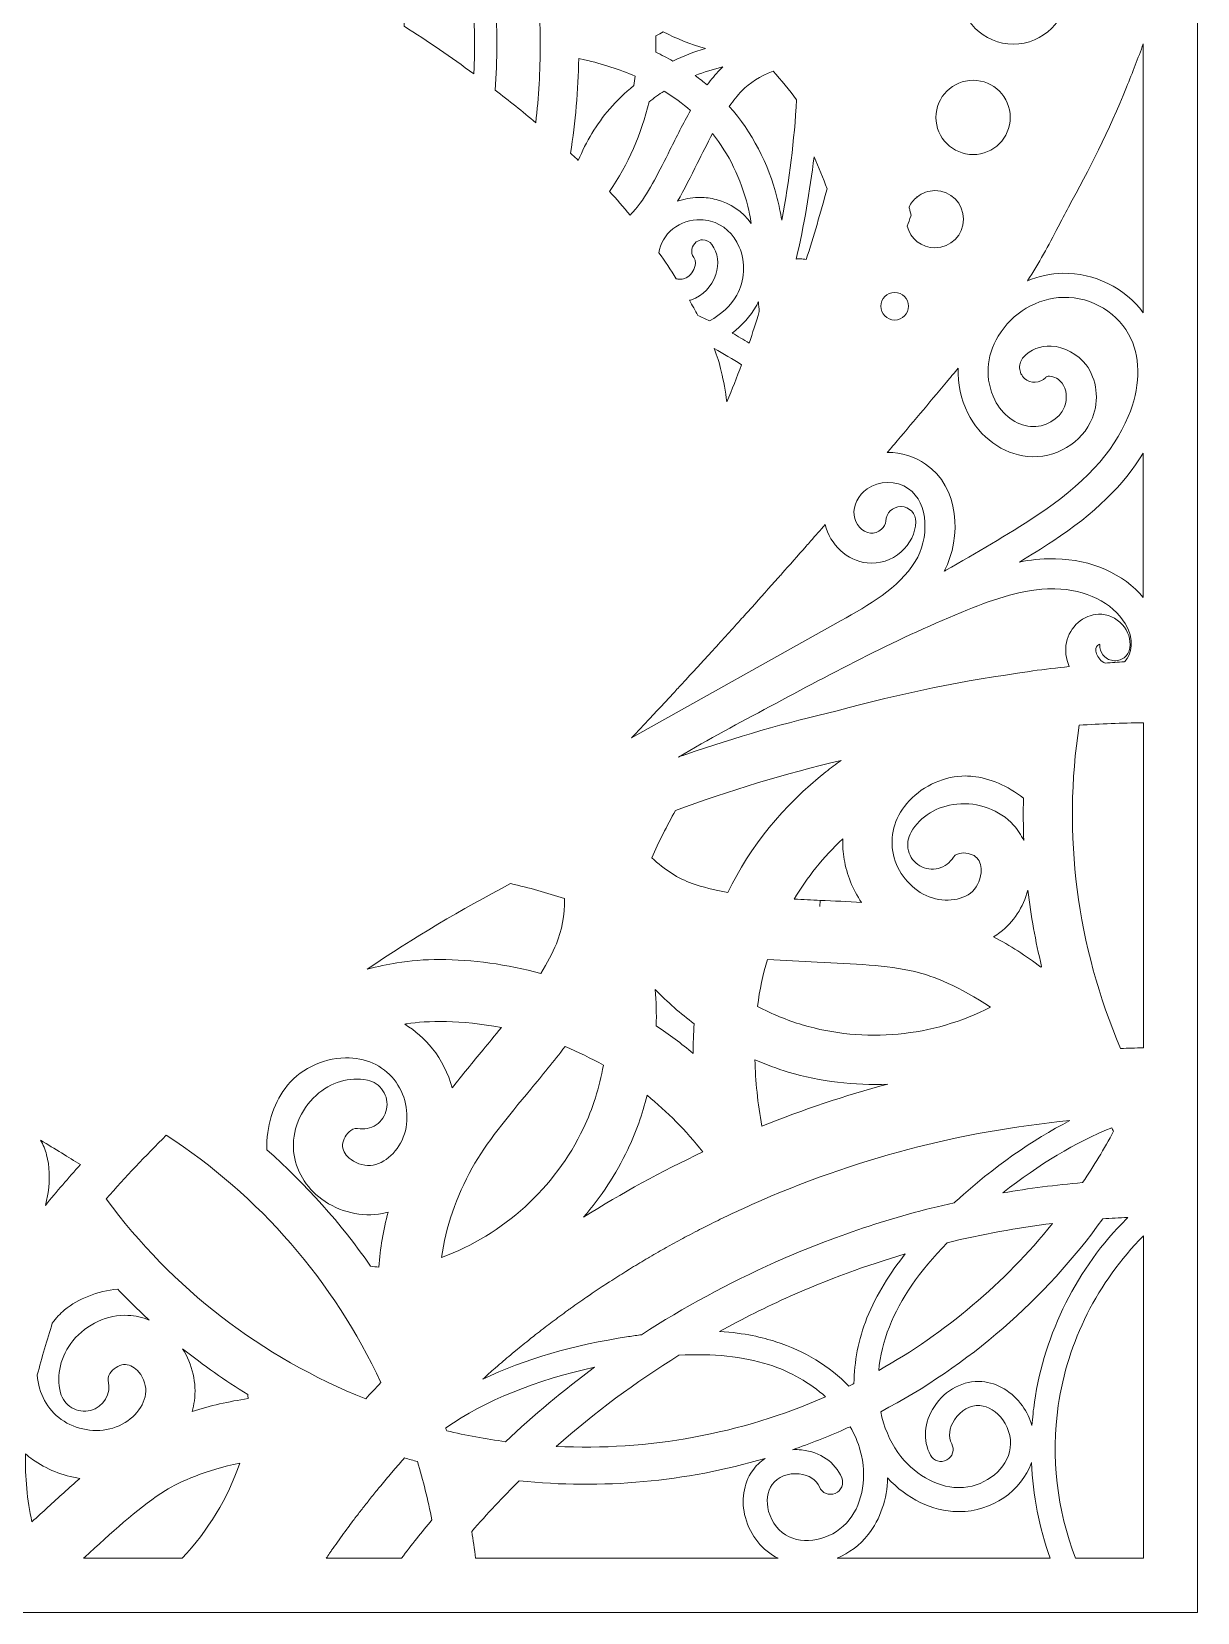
# Model space of a CAD drawing. Header units: millimetres. Extents: x 31 to 886, y -1164 to 562.
# Drawn here: x 222.8 to 416.8, y -1164.1 to -901.2 of the extents above; entities that cross this region are included whole.
import ezdxf

# ---------------------------------------------------------------- set-up
doc = ezdxf.new("R2010")
doc.units = ezdxf.units.MM
doc.header["$MEASUREMENT"] = 0
doc.layers.add('Layer 2', color=7, linetype='Continuous')

msp = doc.modelspace()

# ---------------------------------------------------------------- linework, layer by layer
at = {"layer": 'Layer 2', "lineweight": 0}
msp.add_lwpolyline([(31.47, -602.86), (31.47, -1164.08), (190.16, -1164.08), (416.77, -1164.08), (416.77, -1010.46), (416.77, -602.86), (31.47, -602.86)], dxfattribs=at)
for points, knots in [([(294.35, -868.95), (294.57, -868.59), (294.8, -868.24), (295.02, -867.89), (295.2, -867.63), (295.37, -867.36), (295.55, -867.09), (295.55, -867.09), (295.59, -867.02), (295.59, -867.02), (296.23, -866.06), (296.91, -865.1), (297.61, -864.16), (298.7, -864.6), (299.77, -865.09), (300.81, -865.62), (305.22, -877.69), (307.45, -890.4), (307.45, -903.41), (307.45, -907.76), (307.19, -912.08), (306.69, -916.35), (304.49, -914.49), (302.24, -912.68), (299.96, -910.92), (300.14, -908.43), (300.23, -905.93), (300.23, -903.42), (300.23, -891.57), (298.25, -879.97), (294.35, -868.95)], [0, 0, 0, 0, 1, 1, 1, 2, 2, 2, 3, 3, 3, 4, 4, 4, 5, 5, 5, 6, 6, 6, 7, 7, 7, 8, 8, 8, 9, 9, 9, 10, 10, 10, 10]), ([(284.79, -900.16), (284.79, -900.16), (284.8, -899.94), (284.8, -899.94), (284.81, -899.73), (284.82, -899.51), (284.84, -899.29), (284.86, -898.83), (284.89, -898.37), (284.93, -897.88), (284.93, -897.88), (284.95, -897.61), (284.95, -897.61), (284.99, -897.14), (285.03, -896.67), (285.08, -896.2), (288.05, -892.77), (290.11, -888.73), (292.1, -884.83), (292.73, -883.59), (293.36, -882.38), (294, -881.19), (294.1, -881.62), (294.2, -882.08), (294.3, -882.56), (294.3, -882.56), (294.39, -882.94), (294.39, -882.94), (294.75, -884.69), (295.08, -886.48), (295.36, -888.28), (295.36, -888.28), (295.43, -888.76), (295.43, -888.76), (295.57, -889.71), (295.69, -890.59), (295.8, -891.46), (295.8, -891.46), (295.8, -891.5), (295.8, -891.5), (295.9, -892.27), (295.99, -893.13), (296.08, -894.11), (296.1, -894.31), (296.11, -894.5), (296.13, -894.7), (296.22, -895.7), (296.29, -896.58), (296.34, -897.41), (296.34, -897.41), (296.34, -897.45), (296.34, -897.45), (296.38, -898.23), (296.42, -899.06), (296.46, -900.05), (296.46, -900.28), (296.47, -900.5), (296.48, -900.73), (296.5, -901.77), (296.52, -902.62), (296.52, -903.43), (296.52, -904.2), (296.5, -905.02), (296.48, -906.02), (296.47, -906.2), (296.47, -906.38), (296.46, -906.57), (296.46, -906.57), (296.46, -906.67), (296.46, -906.67), (296.44, -907.23), (296.42, -907.75), (296.4, -908.24), (292.62, -905.45), (288.75, -902.8), (284.79, -900.3), (284.79, -900.25), (284.79, -900.21), (284.79, -900.16)], [0, 0, 0, 0, 1, 1, 1, 2, 2, 2, 3, 3, 3, 4, 4, 4, 5, 5, 5, 6, 6, 6, 7, 7, 7, 8, 8, 8, 9, 9, 9, 10, 10, 10, 11, 11, 11, 12, 12, 12, 13, 13, 13, 14, 14, 14, 15, 15, 15, 16, 16, 16, 17, 17, 17, 18, 18, 18, 19, 19, 19, 20, 20, 20, 21, 21, 21, 22, 22, 22, 23, 23, 23, 24, 24, 24, 25, 25, 25, 26, 26, 26, 26]), ([(377.17, -894.3), (377.17, -889.34), (381.2, -885.31), (386.16, -885.31), (391.12, -885.31), (395.15, -889.34), (395.15, -894.3), (395.15, -899.26), (391.12, -903.29), (386.16, -903.29), (381.2, -903.29), (377.17, -899.26), (377.17, -894.3)], [0, 0, 0, 0, 1, 1, 1, 2, 2, 2, 3, 3, 3, 4, 4, 4, 4]), ([(326.7, -901.9), (327.16, -901.66), (327.55, -901.44), (327.92, -901.23), (330.09, -902.36), (332.44, -903.29), (334.92, -904), (333.03, -904.57), (331.22, -905.28), (329.5, -906.09), (328.6, -905.57), (327.64, -905.08), (326.66, -904.61), (326.69, -903.97), (326.7, -903.34), (326.7, -902.73), (326.7, -902.45), (326.7, -902.18), (326.7, -901.9)], [0, 0, 0, 0, 1, 1, 1, 2, 2, 2, 3, 3, 3, 4, 4, 4, 5, 5, 5, 6, 6, 6, 6]), ([(394.39, -941.39), (392.35, -941.45), (390.35, -941.89), (388.49, -942.67), (390.43, -939.72), (391.98, -936.75), (393.6, -933.68), (394.13, -932.66), (394.74, -931.52), (395.34, -930.4), (398.65, -924.3), (402.11, -917.66), (404.98, -910.46), (405.98, -907.95), (406.91, -905.55), (407.77, -903.22), (407.77, -903.22), (407.77, -947.95), (407.77, -947.95), (404.72, -943.86), (399.59, -941.27), (394.39, -941.39)], [0, 0, 0, 0, 1, 1, 1, 2, 2, 2, 3, 3, 3, 4, 4, 4, 5, 5, 5, 6, 6, 6, 7, 7, 7, 7]), ([(313.85, -905.66), (313.85, -905.66), (314.82, -905.88), (314.82, -905.88), (317.84, -906.58), (320.67, -907.49), (323.25, -908.61), (323.18, -909.13), (323.09, -909.66), (323, -910.18), (321.51, -911.38), (320.17, -912.67), (319, -914.03), (316.82, -916.59), (315.06, -919.5), (313.78, -922.62), (313.35, -922.22), (312.92, -921.83), (312.49, -921.43), (313.29, -916.23), (313.75, -910.96), (313.85, -905.66)], [0, 0, 0, 0, 1, 1, 1, 2, 2, 2, 3, 3, 3, 4, 4, 4, 5, 5, 5, 6, 6, 6, 7, 7, 7, 7]), ([(337.82, -907.05), (337.64, -907.22), (337.47, -907.4), (337.3, -907.57), (336.59, -908.32), (335.9, -909.14), (335.21, -910.06), (334.59, -909.54), (333.92, -909.02), (333.23, -908.51), (334.69, -907.94), (336.22, -907.45), (337.82, -907.05)], [0, 0, 0, 0, 1, 1, 1, 2, 2, 2, 3, 3, 3, 4, 4, 4, 4]), ([(338.89, -913.64), (339.59, -912.64), (340.28, -911.8), (340.97, -911.07), (342.28, -909.7), (344.03, -908.6), (346.17, -907.79), (347.55, -909.29), (348.87, -910.88), (350.1, -912.53), (349.71, -919.25), (348.87, -925.97), (347.61, -932.56), (347.4, -931.23), (347.16, -930.04), (346.88, -928.93), (346.88, -928.93), (346.88, -928.93), (346.88, -928.93), (345.36, -923.05), (342.68, -917.9), (338.89, -913.64)], [0, 0, 0, 0, 1, 1, 1, 2, 2, 2, 3, 3, 3, 4, 4, 4, 5, 5, 5, 6, 6, 6, 7, 7, 7, 7]), ([(373.28, -915.47), (373.28, -912.06), (376.05, -909.29), (379.46, -909.29), (382.86, -909.29), (385.63, -912.06), (385.63, -915.47), (385.63, -918.87), (382.86, -921.64), (379.46, -921.64), (376.05, -921.64), (373.28, -918.87), (373.28, -915.47)], [0, 0, 0, 0, 1, 1, 1, 2, 2, 2, 3, 3, 3, 4, 4, 4, 4]), ([(325.54, -912.89), (326.35, -912.24), (327.2, -911.64), (328.07, -911.1), (329.66, -912.08), (331.13, -913.16), (332.46, -914.32), (331.23, -916.45), (330.11, -918.7), (329.03, -920.87), (327.28, -924.36), (325.63, -927.67), (323.73, -930.19), (323.68, -930.25), (323.24, -930.84), (322.4, -931.71), (321.28, -930.37), (320.14, -929.06), (318.97, -927.8), (322.05, -923.27), (324.29, -918.21), (325.54, -912.89)], [0, 0, 0, 0, 1, 1, 1, 2, 2, 2, 3, 3, 3, 4, 4, 4, 5, 5, 5, 6, 6, 6, 7, 7, 7, 7]), ([(333.56, -923.13), (334.38, -921.49), (335.23, -919.8), (336.12, -918.16), (338.82, -921.57), (340.79, -925.61), (341.97, -930.2), (342.19, -931.07), (342.39, -932.02), (342.56, -933.09), (341.1, -931.12), (339.08, -929.75), (336.7, -929.12), (336.7, -929.12), (336.7, -929.12), (336.7, -929.12), (335.83, -928.89), (334.92, -928.78), (334, -928.78), (333.9, -928.78), (333.79, -928.78), (333.69, -928.78), (332.52, -928.81), (331.37, -929.03), (330.27, -929.41), (331.43, -927.41), (332.51, -925.24), (333.56, -923.13)], [0, 0, 0, 0, 1, 1, 1, 2, 2, 2, 3, 3, 3, 4, 4, 4, 5, 5, 5, 6, 6, 6, 7, 7, 7, 8, 8, 8, 9, 9, 9, 9]), ([(352.99, -922.02), (353.81, -923.83), (354.53, -925.61), (355.16, -927.35), (354.08, -931.31), (352.95, -935.21), (351.69, -939.09), (351.37, -939.03), (351.04, -938.99), (350.71, -938.98), (350.58, -938.98), (350.44, -938.99), (350.31, -939), (350.22, -939), (350.13, -939.01), (350.03, -939.02), (351.32, -933.44), (352.31, -927.73), (352.99, -922.02)], [0, 0, 0, 0, 1, 1, 1, 2, 2, 2, 3, 3, 3, 4, 4, 4, 5, 5, 5, 6, 6, 6, 6]), ([(368.95, -930.95), (368.9, -930.76), (368.85, -930.57), (368.8, -930.38), (369.11, -929.73), (369.56, -929.15), (370.11, -928.7), (370.11, -928.7), (370.14, -928.8), (370.14, -928.8), (370.14, -928.8), (370.19, -928.65), (370.19, -928.65), (371, -928.02), (372.01, -927.64), (373.11, -927.64), (375.73, -927.64), (377.87, -929.77), (377.87, -932.4), (377.87, -935.03), (375.73, -937.16), (373.11, -937.16), (370.88, -937.16), (369.01, -935.62), (368.49, -933.55), (368.7, -932.99), (368.9, -932.43), (369.1, -931.87), (369.1, -931.87), (369.15, -931.73), (369.15, -931.73), (369.15, -931.73), (368.95, -930.95), (368.95, -930.95)], [0, 0, 0, 0, 1, 1, 1, 2, 2, 2, 3, 3, 3, 4, 4, 4, 5, 5, 5, 6, 6, 6, 7, 7, 7, 8, 8, 8, 9, 9, 9, 10, 10, 10, 11, 11, 11, 11]), ([(334.13, -932.49), (334.69, -932.5), (335.23, -932.57), (335.75, -932.71), (337.92, -933.28), (339.62, -934.81), (340.55, -937.02), (341.64, -939.6), (341.48, -942.66), (340.14, -945.02), (339.16, -946.75), (337.59, -948.23), (335.59, -949.32), (334.96, -949), (334.32, -948.7), (333.67, -948.41), (333.21, -947.56), (332.74, -946.71), (332.25, -945.88), (332.37, -945.85), (332.49, -945.82), (332.61, -945.78), (334.45, -945.18), (336, -943.58), (336.65, -941.61), (337.24, -939.84), (337, -938.01), (336, -936.61), (335.64, -936.1), (335.07, -935.81), (334.44, -935.83), (334.07, -935.83), (333.72, -935.95), (333.41, -936.17), (333.01, -936.46), (332.74, -936.88), (332.66, -937.37), (332.58, -937.86), (332.69, -938.35), (332.98, -938.76), (333.4, -939.35), (333.25, -940.07), (333.13, -940.45), (332.85, -941.28), (332.17, -942.02), (331.46, -942.25), (331.2, -942.33), (330.92, -942.38), (330.63, -942.37), (330.45, -942.36), (330.27, -942.33), (330.08, -942.29), (329.15, -940.82), (328.19, -939.37), (327.19, -937.96), (327.37, -936.5), (328.22, -935), (329.52, -933.99), (330.79, -933), (332.47, -932.45), (334.13, -932.49)], [0, 0, 0, 0, 1, 1, 1, 2, 2, 2, 3, 3, 3, 4, 4, 4, 5, 5, 5, 6, 6, 6, 7, 7, 7, 8, 8, 8, 9, 9, 9, 10, 10, 10, 11, 11, 11, 12, 12, 12, 13, 13, 13, 14, 14, 14, 15, 15, 15, 16, 16, 16, 17, 17, 17, 18, 18, 18, 19, 19, 19, 20, 20, 20, 20]), ([(339.38, -951.32), (341.03, -950.08), (342.4, -948.55), (343.37, -946.86), (343.5, -946.63), (343.62, -946.39), (343.74, -946.15), (343.78, -946.68), (343.83, -947.22), (343.88, -947.76), (343.33, -949.57), (342.77, -951.34), (342.2, -953.02), (341.28, -952.44), (340.34, -951.87), (339.38, -951.32)], [0, 0, 0, 0, 1, 1, 1, 2, 2, 2, 3, 3, 3, 4, 4, 4, 5, 5, 5, 5]), ([(368.7, -946.86), (368.7, -948.13), (367.67, -949.16), (366.4, -949.16), (365.14, -949.16), (364.11, -948.13), (364.11, -946.86), (364.11, -945.6), (365.14, -944.57), (366.4, -944.57), (367.67, -944.57), (368.7, -945.6), (368.7, -946.86)], [0, 0, 0, 0, 1, 1, 1, 2, 2, 2, 3, 3, 3, 4, 4, 4, 4]), ([(371.56, -973.11), (369.75, -971.85), (367.53, -971.18), (365.28, -971.18), (365.25, -971.18), (365.21, -971.18), (365.18, -971.19), (365.42, -970.91), (365.66, -970.63), (365.89, -970.35), (366.2, -969.98), (366.51, -969.62), (366.83, -969.25), (369.74, -965.82), (372.65, -962.35), (375.55, -958.87), (375.72, -958.66), (375.9, -958.45), (376.07, -958.24), (376.36, -957.89), (376.66, -957.53), (376.95, -957.18), (376.87, -959.73), (377.42, -962.27), (378.59, -964.66), (380.54, -968.64), (384.43, -971.46), (388.51, -971.85), (393.12, -972.3), (397.65, -969.6), (399.3, -965.45), (400.48, -962.49), (400.06, -959.02), (398.25, -956.62), (396.89, -954.83), (394.61, -953.61), (392.43, -953.5), (390.63, -953.41), (389.01, -954.07), (387.85, -955.33), (387.39, -955.83), (387.16, -956.47), (387.19, -957.13), (387.22, -957.8), (387.51, -958.42), (388, -958.87), (389.01, -959.8), (390.6, -959.73), (391.53, -958.72), (391.64, -958.59), (391.8, -958.48), (392.19, -958.5), (392.9, -958.53), (393.79, -959.02), (394.26, -959.64), (395.02, -960.64), (395.18, -962.27), (394.65, -963.6), (393.82, -965.7), (391.38, -967.11), (388.99, -966.88), (386.6, -966.65), (384.28, -964.92), (383.08, -962.46), (381.38, -959), (381.58, -955.22), (383.64, -951.82), (385.97, -947.97), (390.13, -945.5), (394.5, -945.39), (399.19, -945.25), (403.82, -948.09), (405.72, -952.26), (407.37, -955.85), (407.21, -960.57), (405.28, -965.2), (402.76, -971.23), (397.75, -976.64), (389.97, -981.74), (385.12, -984.92), (379.95, -987.9), (374.94, -990.78), (374.85, -990.83), (374.75, -990.88), (374.66, -990.94), (377.62, -985.17), (377.16, -976.99), (371.56, -973.11)], [0, 0, 0, 0, 1, 1, 1, 2, 2, 2, 3, 3, 3, 4, 4, 4, 5, 5, 5, 6, 6, 6, 7, 7, 7, 8, 8, 8, 9, 9, 9, 10, 10, 10, 11, 11, 11, 12, 12, 12, 13, 13, 13, 14, 14, 14, 15, 15, 15, 16, 16, 16, 17, 17, 17, 18, 18, 18, 19, 19, 19, 20, 20, 20, 21, 21, 21, 22, 22, 22, 23, 23, 23, 24, 24, 24, 25, 25, 25, 26, 26, 26, 27, 27, 27, 28, 28, 28, 29, 29, 29, 29]), ([(340.92, -956.61), (340.16, -958.67), (339.35, -960.72), (338.49, -962.76), (338.25, -961.02), (337.94, -959.33), (337.57, -957.69), (337.27, -956.37), (336.87, -955.1), (336.39, -953.9), (337.93, -954.74), (339.44, -955.65), (340.92, -956.61)], [0, 0, 0, 0, 1, 1, 1, 2, 2, 2, 3, 3, 3, 4, 4, 4, 4]), ([(393.17, -988.87), (393, -988.86), (392.83, -988.86), (392.66, -988.86), (390.77, -988.86), (388.92, -989.07), (387.17, -989.41), (389.03, -988.28), (390.89, -987.12), (392.71, -985.92), (399.6, -981.41), (404.56, -976.59), (407.77, -971.28), (407.77, -971.28), (407.77, -995.29), (407.77, -995.29), (404.51, -991.39), (399.11, -988.97), (393.17, -988.87)], [0, 0, 0, 0, 1, 1, 1, 2, 2, 2, 3, 3, 3, 4, 4, 4, 5, 5, 5, 6, 6, 6, 6]), ([(322.62, -1018.66), (323.65, -1017.57), (324.69, -1016.47), (325.73, -1015.36), (326.13, -1014.93), (326.53, -1014.51), (326.93, -1014.07), (327.89, -1013.05), (328.85, -1012.02), (329.81, -1010.99), (330.31, -1010.44), (330.82, -1009.89), (331.33, -1009.34), (332.24, -1008.37), (333.14, -1007.39), (334.04, -1006.4), (334.64, -1005.76), (335.23, -1005.11), (335.82, -1004.46), (336.66, -1003.55), (337.49, -1002.64), (338.32, -1001.72), (339.12, -1000.85), (339.91, -999.97), (340.71, -999.09), (341.35, -998.38), (341.98, -997.68), (342.62, -996.97), (344.09, -995.33), (345.57, -993.69), (347.04, -992.03), (347.22, -991.83), (347.4, -991.62), (347.58, -991.42), (348.94, -989.88), (350.31, -988.34), (351.67, -986.79), (351.93, -986.5), (352.18, -986.21), (352.43, -985.92), (353.24, -985.01), (354.05, -984.09), (354.85, -983.17), (355.65, -986.53), (358.49, -989.2), (361.82, -989.56), (363.82, -989.78), (365.88, -989.11), (367.47, -987.73), (368.97, -986.42), (369.86, -984.61), (369.92, -982.75), (369.96, -981.38), (368.87, -980.22), (367.49, -980.18), (367.47, -980.18), (367.45, -980.18), (367.42, -980.18), (366.08, -980.18), (364.96, -981.26), (364.92, -982.61), (364.91, -983.06), (364.63, -983.57), (364.19, -983.95), (363.66, -984.42), (362.96, -984.66), (362.37, -984.59), (361.05, -984.45), (359.8, -983.08), (359.65, -981.6), (359.48, -980.03), (360.36, -978.28), (361.82, -977.24), (363.81, -975.83), (366.71, -975.82), (368.71, -977.21), (372.16, -979.61), (372.15, -985.59), (369.83, -989.33), (367.08, -993.78), (361.98, -996.63), (357.49, -999.15), (357.49, -999.15), (322.62, -1018.66), (322.62, -1018.66)], [0, 0, 0, 0, 1, 1, 1, 2, 2, 2, 3, 3, 3, 4, 4, 4, 5, 5, 5, 6, 6, 6, 7, 7, 7, 8, 8, 8, 9, 9, 9, 10, 10, 10, 11, 11, 11, 12, 12, 12, 13, 13, 13, 14, 14, 14, 15, 15, 15, 16, 16, 16, 17, 17, 17, 18, 18, 18, 19, 19, 19, 20, 20, 20, 21, 21, 21, 22, 22, 22, 23, 23, 23, 24, 24, 24, 25, 25, 25, 26, 26, 26, 27, 27, 27, 28, 28, 28, 28]), ([(401.06, -1004.84), (401.46, -1005.37), (402.05, -1005.71), (402.71, -1005.8), (403.36, -1005.9), (404.02, -1005.73), (404.56, -1005.33), (405.09, -1004.92), (405.44, -1004.33), (405.53, -1003.67), (405.71, -1002.31), (405.26, -1000.91), (404.29, -999.83), (403.27, -998.7), (401.81, -998.04), (400.34, -998.09), (397.82, -998.17), (395.52, -1000.18), (394.99, -1002.77), (394.72, -1004.1), (394.89, -1005.5), (395.44, -1006.79), (393.41, -1007.01), (391.38, -1007.24), (389.37, -1007.51), (389.2, -1007.53), (389.04, -1007.57), (388.88, -1007.62), (378.11, -1009.06), (367.38, -1011.25), (356.83, -1014.15), (348.34, -1016.12), (339.94, -1018.54), (331.68, -1021.41), (331.62, -1021.43), (331.55, -1021.45), (331.48, -1021.47), (331.13, -1021.59), (330.77, -1021.72), (330.42, -1021.84), (335.45, -1018.89), (340.59, -1016.14), (345.62, -1013.45), (356.24, -1007.77), (367.21, -1001.9), (378.51, -997.37), (383.06, -995.54), (387.92, -993.86), (392.71, -993.86), (392.83, -993.86), (392.96, -993.86), (393.08, -993.86), (398.16, -993.95), (402.63, -996.16), (404.75, -999.63), (406.3, -1002.17), (405.93, -1004.88), (404.69, -1005.93), (404.67, -1005.95), (404.65, -1005.97), (404.62, -1005.98), (403.56, -1006.06), (402.5, -1006.13), (401.43, -1006.22), (401.09, -1006.06), (400.78, -1005.84), (400.53, -1005.56), (400.03, -1005.02), (399.78, -1004.32), (399.89, -1003.77), (399.96, -1003.41), (400.29, -1003.13), (400.46, -1003.09), (400.48, -1003.1), (400.52, -1003.12), (400.56, -1003.16), (400.51, -1003.76), (400.69, -1004.35), (401.06, -1004.84)], [0, 0, 0, 0, 1, 1, 1, 2, 2, 2, 3, 3, 3, 4, 4, 4, 5, 5, 5, 6, 6, 6, 7, 7, 7, 8, 8, 8, 9, 9, 9, 10, 10, 10, 11, 11, 11, 12, 12, 12, 13, 13, 13, 14, 14, 14, 15, 15, 15, 16, 16, 16, 17, 17, 17, 18, 18, 18, 19, 19, 19, 20, 20, 20, 21, 21, 21, 22, 22, 22, 23, 23, 23, 24, 24, 24, 25, 25, 25, 26, 26, 26, 26]), ([(407.78, -1070.2), (406.44, -1070.22), (405.19, -1070.26), (404, -1070.31), (396.7, -1053.27), (394.33, -1034.72), (397.1, -1016.54), (400.61, -1016.32), (404.2, -1016.19), (407.78, -1016.14), (407.78, -1016.14), (407.78, -1070.2), (407.78, -1070.2)], [0, 0, 0, 0, 1, 1, 1, 2, 2, 2, 3, 3, 3, 4, 4, 4, 4]), ([(354.97, -1024.29), (347.85, -1029.94), (342.36, -1036.69), (338.65, -1044.37), (336.39, -1043.97), (334.44, -1043.48), (332.72, -1042.86), (330.4, -1042.04), (328.14, -1040.6), (325.99, -1038.58), (327.17, -1035.93), (328.5, -1033.29), (329.94, -1030.73), (338.93, -1027.4), (348.18, -1024.61), (357.51, -1022.4), (356.61, -1023.03), (355.76, -1023.66), (354.97, -1024.29)], [0, 0, 0, 0, 1, 1, 1, 2, 2, 2, 3, 3, 3, 4, 4, 4, 5, 5, 5, 6, 6, 6, 6]), ([(387.89, -1035.72), (387.45, -1034.78), (386.87, -1033.92), (386.17, -1033.14), (383.91, -1030.63), (380.29, -1029.29), (376.73, -1029.66), (373.46, -1029.98), (370.7, -1031.68), (369.15, -1034.31), (368.59, -1035.25), (368.43, -1036.35), (368.7, -1037.41), (368.98, -1038.47), (369.64, -1039.36), (370.58, -1039.91), (371.53, -1040.47), (372.63, -1040.63), (373.69, -1040.35), (374.74, -1040.08), (375.63, -1039.41), (376.19, -1038.47), (376.49, -1037.98), (377.16, -1037.84), (377.54, -1037.8), (378.49, -1037.71), (379.58, -1038.06), (380.09, -1038.61), (380.63, -1039.22), (380.88, -1040.11), (380.78, -1041.12), (380.65, -1042.44), (379.96, -1043.75), (379, -1044.47), (377, -1045.97), (373.78, -1046.03), (371.16, -1044.63), (368.51, -1043.21), (366.57, -1040.49), (366.09, -1037.53), (365.59, -1034.51), (366.57, -1031.52), (368.83, -1029.11), (371.26, -1026.51), (374.78, -1024.99), (378.22, -1024.99), (378.6, -1024.99), (378.98, -1025.01), (379.35, -1025.05), (382.22, -1025.33), (385.22, -1026.62), (387.84, -1028.69), (387.78, -1031.03), (387.8, -1033.38), (387.89, -1035.72)], [0, 0, 0, 0, 1, 1, 1, 2, 2, 2, 3, 3, 3, 4, 4, 4, 5, 5, 5, 6, 6, 6, 7, 7, 7, 8, 8, 8, 9, 9, 9, 10, 10, 10, 11, 11, 11, 12, 12, 12, 13, 13, 13, 14, 14, 14, 15, 15, 15, 16, 16, 16, 17, 17, 17, 18, 18, 18, 18]), ([(358.01, -1038.85), (358.42, -1041.36), (359.43, -1043.85), (360.9, -1046.03), (358.6, -1045.87), (356.28, -1045.77), (354.02, -1045.67), (354.02, -1045.67), (353.95, -1046.67), (353.95, -1046.67), (353.95, -1046.67), (353.95, -1046.67), (353.95, -1046.67), (353.95, -1046.67), (353.95, -1046.67), (353.95, -1046.67), (353.95, -1046.67), (353.95, -1046.67), (353.95, -1046.67), (353.95, -1046.67), (354, -1045.67), (354, -1045.67), (352.65, -1045.61), (351.17, -1045.55), (349.66, -1045.47), (351.83, -1041.86), (354.54, -1038.5), (357.78, -1035.44), (357.74, -1036.57), (357.82, -1037.71), (358.01, -1038.85)], [0, 0, 0, 0, 1, 1, 1, 2, 2, 2, 3, 3, 3, 4, 4, 4, 5, 5, 5, 6, 6, 6, 7, 7, 7, 8, 8, 8, 9, 9, 9, 10, 10, 10, 10]), ([(278.67, -1057.13), (286.32, -1051.92), (294.32, -1047.15), (302.52, -1042.89), (305.55, -1043.56), (308.56, -1044.41), (311.48, -1045.39), (311.49, -1048.18), (311.04, -1050.7), (310.13, -1052.88), (309.49, -1054.43), (308.64, -1056.06), (307.55, -1057.83), (301.96, -1056.3), (296.07, -1055.51), (290.74, -1055.51), (288.21, -1055.51), (285.8, -1055.69), (283.61, -1056.06), (282.05, -1056.32), (280.43, -1056.67), (278.67, -1057.13)], [0, 0, 0, 0, 1, 1, 1, 2, 2, 2, 3, 3, 3, 4, 4, 4, 5, 5, 5, 6, 6, 6, 7, 7, 7, 7]), ([(388.56, -1043.98), (389.06, -1048.24), (389.83, -1052.47), (390.85, -1056.65), (390.81, -1056.69), (390.78, -1056.74), (390.74, -1056.78), (388.23, -1054.88), (385.58, -1053.19), (382.85, -1051.73), (383.22, -1051.51), (383.58, -1051.27), (383.92, -1051.01), (386.17, -1049.32), (387.82, -1046.79), (388.56, -1043.98)], [0, 0, 0, 0, 1, 1, 1, 2, 2, 2, 3, 3, 3, 4, 4, 4, 5, 5, 5, 5]), ([(369.78, -1057.52), (372.66, -1058.19), (377.38, -1060.08), (382.35, -1063.44), (372.76, -1068.37), (361.39, -1069.44), (351.04, -1066.37), (348.5, -1065.61), (345.99, -1064.58), (343.59, -1063.3), (343.94, -1060.6), (344.5, -1057.98), (345.25, -1055.48), (348.03, -1055.69), (350.83, -1055.82), (353.54, -1055.94), (353.54, -1055.94), (353.54, -1055.94), (353.54, -1055.94), (359.51, -1056.2), (365.14, -1056.45), (369.78, -1057.52)], [0, 0, 0, 0, 1, 1, 1, 2, 2, 2, 3, 3, 3, 4, 4, 4, 5, 5, 5, 6, 6, 6, 7, 7, 7, 7]), ([(326.57, -1060.49), (328.62, -1062.59), (330.79, -1064.5), (333.05, -1066.21), (332.94, -1067.84), (332.88, -1069.49), (332.89, -1071.14), (330.93, -1069.49), (328.87, -1067.95), (326.74, -1066.54), (326.79, -1064.55), (326.73, -1062.53), (326.57, -1060.49)], [0, 0, 0, 0, 1, 1, 1, 2, 2, 2, 3, 3, 3, 4, 4, 4, 4]), ([(284.89, -1066.27), (285.03, -1066.24), (285.17, -1066.22), (285.32, -1066.19), (288.45, -1065.66), (294.31, -1065.55), (300.97, -1066.83), (299.92, -1068.13), (298.88, -1069.39), (297.93, -1070.53), (296.22, -1072.6), (294.46, -1074.72), (292.79, -1076.87), (292.13, -1074.47), (291, -1072.2), (289.51, -1070.34), (289.51, -1070.34), (289.51, -1070.34), (289.51, -1070.34), (288.19, -1068.69), (286.64, -1067.32), (284.89, -1066.27)], [0, 0, 0, 0, 1, 1, 1, 2, 2, 2, 3, 3, 3, 4, 4, 4, 5, 5, 5, 6, 6, 6, 7, 7, 7, 7]), ([(281.28, -1077.33), (280.68, -1076.41), (279.75, -1075.79), (278.68, -1075.58), (275.68, -1074.97), (272.57, -1075.89), (270.15, -1078.1), (267.5, -1080.51), (266.07, -1084.09), (266.42, -1087.44), (266.75, -1090.57), (268.41, -1093.38), (271.09, -1095.37), (274, -1097.52), (277.78, -1098.4), (281.2, -1097.73), (281.51, -1097.67), (281.82, -1097.6), (282.13, -1097.52), (281.33, -1100.52), (280.82, -1103.58), (280.59, -1106.65), (280.13, -1106.63), (279.68, -1106.59), (279.23, -1106.53), (274.27, -1099.39), (268.46, -1092.87), (261.94, -1087.15), (261.91, -1083.27), (262.98, -1079.67), (264.98, -1076.96), (267.24, -1073.89), (271.09, -1071.94), (275.03, -1071.86), (278.32, -1071.8), (281.21, -1073.08), (283.12, -1075.46), (285, -1077.8), (285.72, -1081.07), (285, -1083.98), (284.29, -1086.87), (282.08, -1089.22), (279.64, -1089.7), (278.46, -1089.93), (277.02, -1089.57), (275.96, -1088.78), (275.14, -1088.18), (274.65, -1087.4), (274.56, -1086.59), (274.48, -1085.84), (274.95, -1084.79), (275.66, -1084.15), (275.94, -1083.9), (276.49, -1083.49), (277.06, -1083.6), (278.13, -1083.82), (279.22, -1083.6), (280.14, -1083), (281.05, -1082.39), (281.67, -1081.47), (281.88, -1080.4), (282.1, -1079.33), (281.89, -1078.24), (281.28, -1077.33)], [0, 0, 0, 0, 1, 1, 1, 2, 2, 2, 3, 3, 3, 4, 4, 4, 5, 5, 5, 6, 6, 6, 7, 7, 7, 8, 8, 8, 9, 9, 9, 10, 10, 10, 11, 11, 11, 12, 12, 12, 13, 13, 13, 14, 14, 14, 15, 15, 15, 16, 16, 16, 17, 17, 17, 18, 18, 18, 19, 19, 19, 20, 20, 20, 21, 21, 21, 21]), ([(296.12, -1090.18), (298.43, -1086.03), (302.03, -1081.69), (305.86, -1077.07), (307.76, -1074.78), (309.71, -1072.42), (311.57, -1069.99), (313.76, -1070.89), (315.9, -1071.93), (317.94, -1073.09), (317.3, -1076.78), (316.18, -1080.3), (314.62, -1083.58), (309.91, -1093.47), (301.32, -1101.29), (291.03, -1105.06), (291.73, -1099.99), (293.43, -1095), (296.12, -1090.18)], [0, 0, 0, 0, 1, 1, 1, 2, 2, 2, 3, 3, 3, 4, 4, 4, 5, 5, 5, 6, 6, 6, 6]), ([(365.25, -1076.24), (358.16, -1078.13), (351.16, -1080.46), (344.3, -1083.22), (343.63, -1079.42), (343.24, -1075.71), (343.16, -1072.17), (344.99, -1072.98), (346.85, -1073.66), (348.71, -1074.22), (354.11, -1075.82), (359.7, -1076.49), (365.25, -1076.24)], [0, 0, 0, 0, 1, 1, 1, 2, 2, 2, 3, 3, 3, 4, 4, 4, 4]), ([(322.01, -1087.1), (323.36, -1084.27), (324.44, -1081.24), (325.22, -1078.09), (328.58, -1080.8), (331.68, -1083.96), (334.48, -1087.51), (327.61, -1090.74), (320.99, -1094.37), (314.63, -1098.38), (317.57, -1094.99), (320.06, -1091.2), (322.01, -1087.1)], [0, 0, 0, 0, 1, 1, 1, 2, 2, 2, 3, 3, 3, 4, 4, 4, 4]), ([(376.67, -1095.62), (376.55, -1095.73), (376.43, -1095.84), (376.31, -1095.95), (366.14, -1098.25), (356.17, -1101.56), (346.51, -1105.86), (338.75, -1109.32), (331.33, -1113.35), (324.3, -1117.91), (323.6, -1118), (322.88, -1118.1), (322.13, -1118.22), (312.97, -1119.62), (304.86, -1121.98), (297.9, -1125.28), (298.56, -1124.68), (299.24, -1124.08), (299.93, -1123.47), (299.93, -1123.47), (300.39, -1123.07), (300.39, -1123.07), (301.18, -1122.39), (302.01, -1121.68), (302.85, -1120.98), (302.85, -1120.98), (303.34, -1120.57), (303.34, -1120.57), (304.14, -1119.92), (304.98, -1119.24), (305.84, -1118.55), (305.84, -1118.55), (306.36, -1118.14), (306.36, -1118.14), (307.19, -1117.48), (308.04, -1116.83), (308.88, -1116.19), (308.88, -1116.19), (309.43, -1115.78), (309.43, -1115.78), (310.28, -1115.14), (311.14, -1114.5), (311.99, -1113.89), (312.18, -1113.75), (312.37, -1113.62), (312.56, -1113.48), (313.43, -1112.85), (314.3, -1112.24), (315.15, -1111.66), (315.15, -1111.66), (315.75, -1111.25), (315.75, -1111.25), (316.64, -1110.64), (317.52, -1110.05), (318.37, -1109.49), (318.37, -1109.49), (318.99, -1109.1), (318.99, -1109.1), (319.89, -1108.51), (320.79, -1107.94), (321.66, -1107.4), (321.66, -1107.4), (322.28, -1107.01), (322.28, -1107.01), (323.23, -1106.42), (324.12, -1105.89), (325, -1105.37), (325.14, -1105.28), (325.29, -1105.19), (325.44, -1105.11), (325.44, -1105.11), (325.62, -1105), (325.62, -1105), (326.59, -1104.43), (327.5, -1103.91), (328.39, -1103.41), (328.39, -1103.41), (329, -1103.07), (329, -1103.07), (330.02, -1102.51), (330.95, -1102), (331.84, -1101.53), (331.84, -1101.53), (332.43, -1101.22), (332.43, -1101.22), (333.49, -1100.66), (334.44, -1100.17), (335.35, -1099.72), (335.35, -1099.72), (335.9, -1099.44), (335.9, -1099.44), (336.93, -1098.93), (337.89, -1098.47), (338.81, -1098.03), (338.81, -1098.03), (339.4, -1097.75), (339.4, -1097.75), (340.38, -1097.29), (341.36, -1096.84), (342.33, -1096.41), (342.33, -1096.41), (342.63, -1096.27), (342.63, -1096.27), (359.58, -1088.73), (377.35, -1084.04), (395.54, -1082.3), (389.23, -1085.54), (382.92, -1089.99), (376.67, -1095.62)], [0, 0, 0, 0, 1, 1, 1, 2, 2, 2, 3, 3, 3, 4, 4, 4, 5, 5, 5, 6, 6, 6, 7, 7, 7, 8, 8, 8, 9, 9, 9, 10, 10, 10, 11, 11, 11, 12, 12, 12, 13, 13, 13, 14, 14, 14, 15, 15, 15, 16, 16, 16, 17, 17, 17, 18, 18, 18, 19, 19, 19, 20, 20, 20, 21, 21, 21, 22, 22, 22, 23, 23, 23, 24, 24, 24, 25, 25, 25, 26, 26, 26, 27, 27, 27, 28, 28, 28, 29, 29, 29, 30, 30, 30, 31, 31, 31, 32, 32, 32, 33, 33, 33, 34, 34, 34, 35, 35, 35, 36, 36, 36, 36]), ([(225.32, -1088), (225.08, -1087.14), (224.74, -1086.31), (224.32, -1085.54), (226.75, -1087.04), (228.97, -1088.4), (230.94, -1089.61), (228.96, -1091.83), (227.01, -1094.09), (225.11, -1096.39), (225.3, -1095.69), (225.45, -1094.98), (225.56, -1094.26), (225.91, -1091.99), (225.83, -1089.89), (225.32, -1088)], [0, 0, 0, 0, 1, 1, 1, 2, 2, 2, 3, 3, 3, 4, 4, 4, 5, 5, 5, 5]), ([(235.23, -1095.31), (238.44, -1091.7), (241.79, -1088.14), (245.22, -1084.72), (260.74, -1094.78), (273.07, -1108.99), (280.95, -1125.87), (280.04, -1126.81), (279.2, -1127.7), (278.4, -1128.56), (261.09, -1121.69), (246.19, -1110.21), (235.23, -1095.31)], [0, 0, 0, 0, 1, 1, 1, 2, 2, 2, 3, 3, 3, 4, 4, 4, 4]), ([(397.67, -1092.61), (393.22, -1092.99), (388.79, -1093.57), (384.39, -1094.33), (390.43, -1089.54), (396.49, -1085.93), (402.51, -1083.5), (402.62, -1083.69), (402.72, -1083.88), (402.83, -1084.07), (401.27, -1086.97), (399.53, -1089.84), (397.67, -1092.61)], [0, 0, 0, 0, 1, 1, 1, 2, 2, 2, 3, 3, 3, 4, 4, 4, 4]), ([(372.36, -1137.92), (372.88, -1138.89), (374.09, -1139.26), (375.07, -1138.74), (376.04, -1138.22), (376.41, -1137.01), (375.9, -1136.04), (375.29, -1134.9), (375.46, -1133.41), (376.36, -1132.05), (377.38, -1130.49), (379.03, -1129.56), (380.57, -1129.69), (382.01, -1129.81), (383.4, -1130.67), (384.39, -1132.06), (385.52, -1133.65), (385.96, -1135.69), (385.52, -1137.39), (384.66, -1140.75), (381, -1143.33), (377.14, -1143.33), (377.08, -1143.33), (377.03, -1143.33), (376.97, -1143.33), (373.28, -1143.26), (369.44, -1141.02), (366.95, -1137.5), (365.56, -1135.52), (364.6, -1133.21), (364.08, -1130.71), (378.72, -1123.05), (391.39, -1112.06), (401.03, -1098.62), (402.38, -1098.53), (403.77, -1098.46), (405.19, -1098.41), (405.12, -1098.48), (405.05, -1098.55), (404.99, -1098.61), (396.78, -1106.8), (391.34, -1117.64), (389.66, -1129.12), (389.48, -1130.42), (389.34, -1131.72), (389.25, -1133.02), (388.9, -1131.87), (388.37, -1130.75), (387.65, -1129.75), (385.98, -1127.39), (383.52, -1125.92), (380.9, -1125.7), (377.89, -1125.46), (374.86, -1127.04), (373.01, -1129.85), (371.3, -1132.45), (371.06, -1135.47), (372.36, -1137.92)], [0, 0, 0, 0, 1, 1, 1, 2, 2, 2, 3, 3, 3, 4, 4, 4, 5, 5, 5, 6, 6, 6, 7, 7, 7, 8, 8, 8, 9, 9, 9, 10, 10, 10, 11, 11, 11, 12, 12, 12, 13, 13, 13, 14, 14, 14, 15, 15, 15, 16, 16, 16, 17, 17, 17, 18, 18, 18, 19, 19, 19, 19]), ([(365.52, -1116.6), (367.4, -1111.88), (370.45, -1107.43), (375.16, -1102.6), (380.92, -1101.2), (386.76, -1100.13), (392.66, -1099.41), (384.7, -1109.31), (374.84, -1117.63), (363.75, -1123.85), (363.98, -1121.45), (364.57, -1118.99), (365.52, -1116.6)], [0, 0, 0, 0, 1, 1, 1, 2, 2, 2, 3, 3, 3, 4, 4, 4, 4]), ([(407.78, -1155.08), (407.78, -1155.08), (396.51, -1155.08), (396.51, -1155.08), (393.41, -1147.05), (392.38, -1138.24), (393.62, -1129.7), (395.17, -1119.09), (400.2, -1109.07), (407.78, -1101.48), (407.78, -1101.48), (407.78, -1155.08), (407.78, -1155.08)], [0, 0, 0, 0, 1, 1, 1, 2, 2, 2, 3, 3, 3, 4, 4, 4, 4]), ([(346.64, -1119.07), (344.46, -1118.37), (341.49, -1117.63), (337.29, -1117.35), (341.11, -1115.25), (345.02, -1113.29), (349.03, -1111.51), (355.27, -1108.73), (361.66, -1106.39), (368.17, -1104.47), (365.68, -1107.59), (363.39, -1111.15), (361.8, -1115.12), (360.38, -1118.71), (359.66, -1122.43), (359.64, -1126.03), (359.36, -1126.17), (359.08, -1126.31), (358.8, -1126.44), (355.61, -1123.17), (351.42, -1120.58), (346.64, -1119.07)], [0, 0, 0, 0, 1, 1, 1, 2, 2, 2, 3, 3, 3, 4, 4, 4, 5, 5, 5, 6, 6, 6, 7, 7, 7, 7]), ([(227.64, -1127.55), (227.91, -1128.61), (228.58, -1129.5), (229.52, -1130.05), (230.46, -1130.61), (231.56, -1130.77), (232.62, -1130.5), (234.81, -1129.94), (236.13, -1127.7), (235.57, -1125.51), (235.43, -1124.95), (235.81, -1124.38), (236.05, -1124.09), (236.65, -1123.35), (237.67, -1122.81), (238.42, -1122.86), (239.24, -1122.9), (240.04, -1123.36), (240.69, -1124.14), (241.54, -1125.18), (241.96, -1126.57), (241.79, -1127.77), (241.44, -1130.24), (239.21, -1132.57), (236.36, -1133.43), (233.49, -1134.29), (230.19, -1133.75), (227.76, -1131.99), (225.41, -1130.31), (224, -1127.69), (223.77, -1124.6), (224.52, -1121.72), (225.41, -1118.76), (226.27, -1115.97), (226.88, -1115.13), (227.56, -1114.4), (228.31, -1113.79), (230.62, -1111.9), (233.74, -1110.67), (237.15, -1110.32), (238.84, -1112.1), (240.59, -1113.82), (242.39, -1115.48), (241.27, -1115.02), (240.08, -1114.75), (238.85, -1114.69), (235.48, -1114.51), (231.98, -1116.13), (229.71, -1118.9), (227.64, -1121.44), (226.88, -1124.59), (227.64, -1127.55)], [0, 0, 0, 0, 1, 1, 1, 2, 2, 2, 3, 3, 3, 4, 4, 4, 5, 5, 5, 6, 6, 6, 7, 7, 7, 8, 8, 8, 9, 9, 9, 10, 10, 10, 11, 11, 11, 12, 12, 12, 13, 13, 13, 14, 14, 14, 15, 15, 15, 16, 16, 16, 17, 17, 17, 17]), ([(249.52, -1130.68), (249.69, -1130.1), (249.82, -1129.5), (249.9, -1128.91), (250.31, -1125.97), (249.59, -1122.83), (247.95, -1120.24), (251.39, -1122.99), (255.01, -1125.53), (258.77, -1127.85), (258.8, -1128.07), (258.82, -1128.3), (258.84, -1128.53), (255.64, -1129), (252.52, -1129.72), (249.52, -1130.68)], [0, 0, 0, 0, 1, 1, 1, 2, 2, 2, 3, 3, 3, 4, 4, 4, 5, 5, 5, 5]), ([(354.92, -1128.25), (340.84, -1134.4), (325.41, -1137.23), (310.11, -1136.48), (316.48, -1130.86), (323.29, -1125.8), (330.5, -1121.33), (336.3, -1120.99), (341.08, -1121.5), (345.43, -1122.88), (349.09, -1124.04), (352.34, -1125.91), (354.92, -1128.25)], [0, 0, 0, 0, 1, 1, 1, 2, 2, 2, 3, 3, 3, 4, 4, 4, 4]), ([(291.72, -1133.41), (298.39, -1128.82), (306.68, -1125.44), (316.47, -1123.33), (311.3, -1127.14), (306.36, -1131.27), (301.68, -1135.7), (298.38, -1135.25), (295.09, -1134.64), (291.88, -1133.87), (291.83, -1133.72), (291.78, -1133.57), (291.72, -1133.41)], [0, 0, 0, 0, 1, 1, 1, 2, 2, 2, 3, 3, 3, 4, 4, 4, 4]), ([(348.85, -1151.52), (347.26, -1150.79), (345.95, -1149.16), (345.44, -1147.28), (344.99, -1145.63), (345.2, -1144), (346.03, -1142.81), (346.9, -1141.55), (348.67, -1140.86), (350.52, -1141.05), (352.14, -1141.22), (353.4, -1142.03), (353.9, -1143.22), (354.33, -1144.24), (355.5, -1144.72), (356.52, -1144.29), (357.53, -1143.87), (358.02, -1142.7), (357.59, -1141.68), (356.52, -1139.11), (354.03, -1137.39), (350.93, -1137.07), (350.42, -1137.01), (349.9, -1137.01), (349.4, -1137.03), (352.33, -1136.02), (355.21, -1134.89), (358.05, -1133.63), (358.37, -1133.49), (358.68, -1133.35), (358.99, -1133.2), (359.73, -1134.49), (360.31, -1135.83), (360.69, -1137.22), (361.84, -1141.38), (361.14, -1145.77), (358.86, -1148.67), (356.43, -1151.75), (352.04, -1153), (348.85, -1151.52)], [0, 0, 0, 0, 1, 1, 1, 2, 2, 2, 3, 3, 3, 4, 4, 4, 5, 5, 5, 6, 6, 6, 7, 7, 7, 8, 8, 8, 9, 9, 9, 10, 10, 10, 11, 11, 11, 12, 12, 12, 13, 13, 13, 13]), ([(225.54, -1146.58), (224.71, -1147.35), (223.8, -1148.18), (222.87, -1149.02), (222.08, -1145.41), (221.72, -1141.63), (221.81, -1137.73), (222.19, -1138.04), (222.57, -1138.35), (222.98, -1138.64), (225.26, -1140.28), (227.99, -1141.37), (230.86, -1141.8), (229.06, -1143.37), (227.28, -1144.99), (225.54, -1146.58)], [0, 0, 0, 0, 1, 1, 1, 2, 2, 2, 3, 3, 3, 4, 4, 4, 5, 5, 5, 5]), ([(247.85, -1155.08), (247.85, -1155.08), (231.48, -1155.08), (231.48, -1155.08), (231.82, -1154.77), (232.15, -1154.47), (232.48, -1154.17), (236.89, -1150.14), (241.05, -1146.33), (245.08, -1143.81), (247.46, -1142.32), (251.88, -1140.41), (257.44, -1139.25), (255.49, -1145.08), (252.19, -1150.52), (247.85, -1155.08)], [0, 0, 0, 0, 1, 1, 1, 2, 2, 2, 3, 3, 3, 4, 4, 4, 5, 5, 5, 5]), ([(284.35, -1155.08), (284.35, -1155.08), (271.83, -1155.08), (271.83, -1155.08), (272.02, -1154.81), (272.2, -1154.53), (272.39, -1154.26), (272.51, -1154.09), (272.63, -1153.93), (272.74, -1153.76), (272.74, -1153.76), (272.98, -1153.43), (272.98, -1153.43), (273.62, -1152.51), (274.3, -1151.56), (275, -1150.61), (275, -1150.61), (275.25, -1150.27), (275.25, -1150.27), (275.51, -1149.91), (275.77, -1149.56), (276.03, -1149.21), (276.22, -1148.95), (276.42, -1148.69), (276.62, -1148.44), (276.62, -1148.44), (276.89, -1148.09), (276.89, -1148.09), (277.29, -1147.56), (277.69, -1147.03), (278.1, -1146.51), (278.33, -1146.21), (278.57, -1145.91), (278.8, -1145.62), (278.8, -1145.62), (278.86, -1145.54), (278.86, -1145.54), (279.33, -1144.95), (279.8, -1144.36), (280.3, -1143.76), (280.5, -1143.51), (280.7, -1143.26), (280.91, -1143.01), (281.5, -1142.29), (282.09, -1141.58), (282.7, -1140.88), (282.7, -1140.88), (283.02, -1140.5), (283.02, -1140.5), (283.64, -1139.78), (284.26, -1139.07), (284.86, -1138.39), (285.62, -1138.62), (286.34, -1138.82), (287.03, -1139.01), (287.96, -1142.11), (288.76, -1145.37), (289.42, -1148.71), (287.74, -1150.71), (286.04, -1152.85), (284.35, -1155.08)], [0, 0, 0, 0, 1, 1, 1, 2, 2, 2, 3, 3, 3, 4, 4, 4, 5, 5, 5, 6, 6, 6, 7, 7, 7, 8, 8, 8, 9, 9, 9, 10, 10, 10, 11, 11, 11, 12, 12, 12, 13, 13, 13, 14, 14, 14, 15, 15, 15, 16, 16, 16, 17, 17, 17, 18, 18, 18, 19, 19, 19, 20, 20, 20, 20]), ([(296.68, -1155.08), (296.49, -1153.53), (296.28, -1152.06), (296.05, -1150.62), (298.59, -1147.7), (301.25, -1144.87), (303.96, -1142.2), (317.72, -1143.65), (331.63, -1142.37), (344.85, -1138.48), (344.02, -1139.03), (343.3, -1139.72), (342.73, -1140.54), (341.24, -1142.71), (340.82, -1145.55), (341.58, -1148.33), (342.39, -1151.31), (344.42, -1153.82), (347.03, -1155.08), (347.03, -1155.08), (296.68, -1155.08), (296.68, -1155.08)], [0, 0, 0, 0, 1, 1, 1, 2, 2, 2, 3, 3, 3, 4, 4, 4, 5, 5, 5, 6, 6, 6, 7, 7, 7, 7]), ([(356.84, -1155.08), (358.81, -1154.23), (360.62, -1152.9), (362, -1151.14), (364.04, -1148.55), (365.14, -1145.23), (365.24, -1141.72), (368.4, -1145.18), (372.62, -1147.24), (376.9, -1147.33), (376.98, -1147.33), (377.06, -1147.33), (377.14, -1147.33), (382.54, -1147.33), (387.54, -1143.9), (389.16, -1139.16), (389.39, -1144.58), (390.43, -1149.96), (392.25, -1155.08), (392.25, -1155.08), (356.84, -1155.08), (356.84, -1155.08)], [0, 0, 0, 0, 1, 1, 1, 2, 2, 2, 3, 3, 3, 4, 4, 4, 5, 5, 5, 6, 6, 6, 7, 7, 7, 7])]:
    msp.add_open_spline(points, degree=3, knots=knots, dxfattribs=at)

doc.saveas('drawing.dxf')
